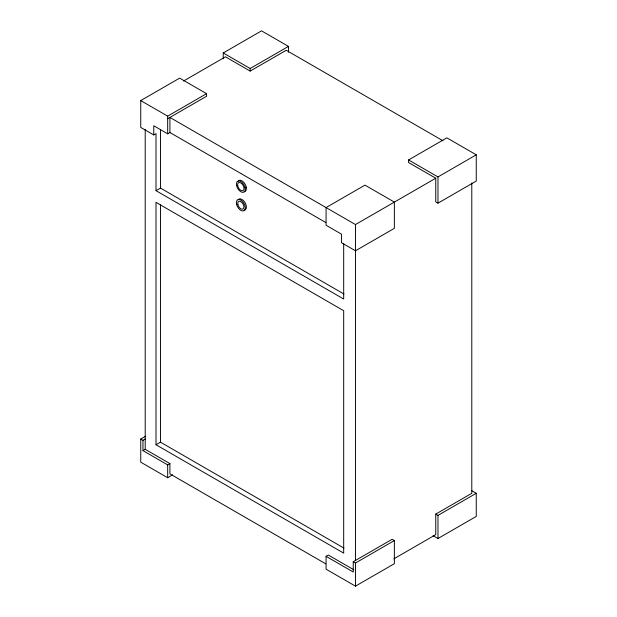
<?xml version="1.0" encoding="UTF-8"?>
<svg xmlns="http://www.w3.org/2000/svg" width="617" height="617" viewBox="0 0 617 617"><rect width="100%" height="100%" fill="white"/><g stroke="black" fill="none" stroke-linecap="round" stroke-linejoin="round"><path stroke-width="0.93" d="M343.684 243.322L343.684 299.029L156.001 190.668L156.001 133.642L153.764 134.93L140.745 127.418L140.745 100.586L179.64 78.128L206.579 93.676L206.579 96.26L167.677 118.719M223.246 58.7L223.246 52.954L261.531 30.85L288.463 46.398L288.463 52.152M183.519 81.043L225.475 56.818L250.186 71.086L286.226 50.278L442.952 140.761M140.745 100.586L167.677 116.135L206.579 93.676M223.246 52.954L250.186 68.502L288.463 46.398M153.764 134.93L153.764 125.775L167.677 133.812L169.914 132.516L325.807 222.529M156.001 190.668L160.474 188.085L343.993 294.039M245.134 187.792L246.252 187.144M326.069 207.582L364.971 185.123L394.371 202.098L394.371 228.329L355.469 250.787L341.448 242.689L341.448 234.136L326.069 225.259L326.069 207.582L355.469 224.557L435.749 178.22L435.749 201.867L437.977 203.155L476.255 181.051L476.255 154.821L446.855 137.846L408.577 159.95L408.577 162.533L435.749 178.22M408.577 159.95L437.977 176.925L476.255 154.821M172.644 474.859L167.677 477.728L140.745 462.179L140.745 439.049L145.712 436.18M140.745 439.049L142.974 440.33L145.211 439.042M142.974 440.33L142.974 450.611L145.211 449.315L169.914 463.583L169.914 473.856L325.807 563.861M156.001 444.749L343.684 553.117L343.684 310.706L156.001 202.345L156.001 444.749L160.474 442.173L343.993 548.127M142.974 450.611L167.677 464.871L169.914 463.583M326.069 556.318L353.248 572.005L353.248 561.732L392.142 539.273L394.371 540.561L394.371 563.691L355.469 586.15L326.069 569.175L326.069 556.318L328.306 555.03L353.834 569.769M393.793 558.871L435.749 534.646L435.749 514.1L471.789 493.291L471.789 182.987M353.248 561.732L355.469 563.02L394.371 540.561M435.749 514.1L437.977 515.388L476.255 493.284L476.255 516.414L437.977 538.518L433.08 535.687M325.807 207.428L169.914 117.423L169.914 132.516M471.357 490.453L476.255 493.284M437.977 176.925L437.977 203.155M437.977 515.388L437.977 538.518M355.469 224.557L355.485 560.444M355.469 563.02L355.469 586.15M250.186 68.502L250.186 71.086M167.677 116.135L167.677 133.812M167.677 464.871L167.677 477.728M160.474 129.578L160.474 188.085M160.474 204.574L160.474 442.173M145.211 129.331L145.211 449.315M238.085 181.182A6.309 3.648 60 0 1 245.111 184.182A6.309 3.648 60 0 1 244.17 191.748M238.085 199.761A6.317 3.648 60 0 1 245.111 202.762A6.317 3.648 60 0 1 244.17 210.335M236.519 185.47A6.309 3.648 60 0 0 243.977 192.111A6.309 3.648 60 0 0 241.995 182.339A6.309 3.648 60 0 0 236.519 185.47M237.722 185.802A4.55 2.622 60 0 0 243.098 190.584A4.55 2.622 60 0 0 241.663 183.542A4.55 2.622 60 0 0 237.722 185.802M236.512 204.057A6.317 3.648 60 0 0 243.977 210.698A6.317 3.648 60 0 0 241.995 200.918A6.317 3.648 60 0 0 236.512 204.057M237.838 204.412A4.381 2.53 60 0 0 243.013 209.016A4.381 2.53 60 0 0 241.633 202.237A4.381 2.53 60 0 0 237.838 204.412"/></g></svg>
